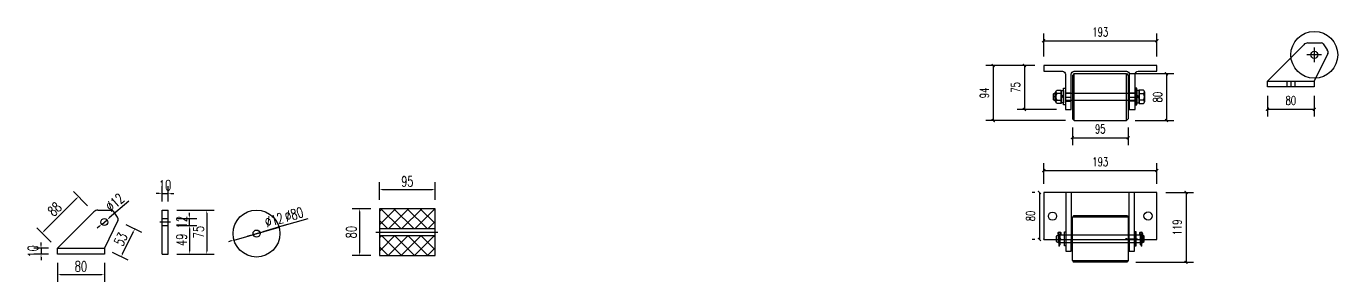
# Model space of a CAD drawing. Header units: millimetres. Extents: x -1546798 to -962116, y 1297493 to 1531173.
# Drawn here: x -1267263 to -1265027, y 1322378 to 1322814 of the extents above; entities that cross this region are included whole.
import ezdxf

# ---------------------------------------------------------------- set-up
doc = ezdxf.new("R2010")
doc.units = ezdxf.units.MM
doc.header["$LTSCALE"] = 10
doc.linetypes.add('ACAD_ISO03W100', pattern=[30, 12, -18])
doc.linetypes.add('CENTER2', pattern=[28.575, 19.05, -3.175, 3.175, -3.175])
doc.layers.get('0').update_dxf_attribs({"linetype": 'CONTINUOUS'})
doc.layers.get('DEFPOINTS').update_dxf_attribs({"linetype": 'CONTINUOUS'})
for name, color, linetype in [('00-HATCH(填充)', 250, 'CONTINUOUS'), ('PUB_DIM', 3, 'CONTINUOUS'), ('填充', 8, 'CONTINUOUS')]:
    doc.layers.add(name, color=color, linetype=linetype)
doc.styles.add('DIM_FONT', font='SIMPLEX', dxfattribs={"width": 0.7, "bigfont": 'GBCBIG'})
doc.styles.add('STANDARD_T3', font='simplex.shx', dxfattribs={"width": 0.7, "bigfont": 'gbcbig.shx'})
doc.dimstyles.new('DIMN5', dxfattribs={"dimscale": 0.05, "dimtxt": 300, "dimasz": 100, "dimexe": 250, "dimexo": 300, "dimgap": 150, "dimtad": 1, "dimdec": 0, "dimzin": 0, "dimdsep": 46, "dimtxsty": 'DIM_FONT', "dimblk": 'ARCHTICK', "dimcen": 0.09, "dimclrt": 7, "dimazin": 0, "dimtfac": 1, "dimtdec": 0, "dimtix": 1, "dimtmove": 0, "dimatfit": 3, "dimldrblk": 'ARCHTICK', "dimfxl": 1, "dimtolj": 1, "dimtzin": 0, "dimarcsym": 0})
doc.dimstyles.new('W&&5', dxfattribs={"dimtxt": 17.5, "dimasz": 5, "dimexe": 12.5, "dimexo": 15, "dimgap": 5, "dimtad": 1, "dimdec": 0, "dimzin": 0, "dimdsep": 46, "dimtxsty": 'STANDARD_T3', "dimcen": 0.09, "dimclrd": 1, "dimclre": 1, "dimclrt": 7, "dimazin": 2, "dimtfac": 1, "dimtdec": 0, "dimtix": 1, "dimtmove": 2, "dimatfit": 3, "dimfxl": 100, "dimtolj": 1, "dimtzin": 0, "dimarcsym": 0})

# ---------------------------------------------------------------- blocks, each defined once
blk = doc.blocks.new('*D387')
at = {"color": 1, "lineweight": -2, "transparency": 16777216}
for p, q in [((-1266660.6, 1322517.8), (-1266660.6, 1322548)), ((-1266565.6, 1322517.8), (-1266565.6, 1322548)), ((-1266655.6, 1322535.5), (-1266570.6, 1322535.5))]:
    blk.add_line(p, q, dxfattribs=at)
at = {"color": 1, "transparency": 16777216}
for points in [[(-1266655.6, 1322536.4), (-1266655.6, 1322534.7), (-1266660.6, 1322535.5)], [(-1266570.6, 1322536.4), (-1266570.6, 1322534.7), (-1266565.6, 1322535.5)]]:
    blk.add_solid(points, dxfattribs=at)
at = {"layer": 'DEFPOINTS', "color": 0, "transparency": 16777216}
for p in [(-1266565.6, 1322535.5), (-1266660.6, 1322502.8), (-1266565.6, 1322502.8)]:
    blk.add_point(p, dxfattribs=at)
at = {"color": 7, "transparency": 16777216, "insert": (-1266613.1, 1322549.3), "char_height": 17.5, "attachment_point": 5, "style": 'STANDARD_T3'}
blk.add_mtext('\\A1;95', dxfattribs=at)
blk = doc.blocks.new('*D388')
at = {"color": 1, "lineweight": -2, "transparency": 16777216}
for p, q in [((-1266675.6, 1322502.8), (-1266707.4, 1322502.8)), ((-1266694.9, 1322497.8), (-1266694.9, 1322427.8)), ((-1266675.6, 1322422.8), (-1266707.4, 1322422.8))]:
    blk.add_line(p, q, dxfattribs=at)
at = {"color": 1, "transparency": 16777216}
for points in [[(-1266695.7, 1322497.8), (-1266694, 1322497.8), (-1266694.9, 1322502.8)], [(-1266695.7, 1322427.8), (-1266694, 1322427.8), (-1266694.9, 1322422.8)]]:
    blk.add_solid(points, dxfattribs=at)
at = {"layer": 'DEFPOINTS', "color": 0, "transparency": 16777216}
for p in [(-1266660.6, 1322502.8), (-1266694.9, 1322422.8), (-1266660.6, 1322422.8)]:
    blk.add_point(p, dxfattribs=at)
at = {"color": 7, "transparency": 16777216, "insert": (-1266708.6, 1322462.8), "char_height": 17.5, "attachment_point": 5, "rotation": 90, "style": 'STANDARD_T3'}
blk.add_mtext('\\A1;80', dxfattribs=at)
blk = doc.blocks.new('*D389')
at = {"color": 1, "lineweight": -2, "transparency": 16777216}
for p, q in [((-1267224.6, 1322435.2), (-1267250.1, 1322435.2)), ((-1267237.6, 1322440.2), (-1267237.6, 1322445.2)), ((-1267237.6, 1322435.2), (-1267237.6, 1322425.2)), ((-1267224.6, 1322425.2), (-1267250.1, 1322425.2)), ((-1267237.6, 1322420.2), (-1267237.6, 1322415.2))]:
    blk.add_line(p, q, dxfattribs=at)
at = {"color": 1, "transparency": 16777216}
for points in [[(-1267238.4, 1322440.2), (-1267236.8, 1322440.2), (-1267237.6, 1322435.2)], [(-1267238.4, 1322420.2), (-1267236.8, 1322420.2), (-1267237.6, 1322425.2)]]:
    blk.add_solid(points, dxfattribs=at)
at = {"layer": 'DEFPOINTS', "color": 0, "transparency": 16777216}
for p in [(-1267209.6, 1322435.2), (-1267237.6, 1322425.2), (-1267209.6, 1322425.2)]:
    blk.add_point(p, dxfattribs=at)
at = {"color": 7, "transparency": 16777216, "insert": (-1267251.3, 1322430.2), "char_height": 17.5, "attachment_point": 5, "rotation": 90, "style": 'STANDARD_T3'}
blk.add_mtext('\\A1;10', dxfattribs=at)
blk = doc.blocks.new('*D390')
at = {"color": 1, "lineweight": -2, "transparency": 16777216}
for p, q in [((-1267209.6, 1322410.2), (-1267209.6, 1322378.1)), ((-1267204.6, 1322390.6), (-1267134.6, 1322390.6)), ((-1267129.6, 1322410.2), (-1267129.6, 1322378.1))]:
    blk.add_line(p, q, dxfattribs=at)
at = {"color": 1, "transparency": 16777216}
for points in [[(-1267204.6, 1322391.5), (-1267204.6, 1322389.8), (-1267209.6, 1322390.6)], [(-1267134.6, 1322391.5), (-1267134.6, 1322389.8), (-1267129.6, 1322390.6)]]:
    blk.add_solid(points, dxfattribs=at)
at = {"layer": 'DEFPOINTS', "color": 0, "transparency": 16777216}
for p in [(-1267209.6, 1322425.2), (-1267129.6, 1322425.2), (-1267129.6, 1322390.6)]:
    blk.add_point(p, dxfattribs=at)
at = {"color": 7, "transparency": 16777216, "insert": (-1267169.6, 1322404.4), "char_height": 17.5, "attachment_point": 5, "style": 'STANDARD_T3'}
blk.add_mtext('\\A1;80', dxfattribs=at)
blk = doc.blocks.new('*D391')
at = {"color": 1, "lineweight": -2, "transparency": 16777216}
for p, q in [((-1267158.1, 1322507.9), (-1267182.5, 1322532.3)), ((-1267232.2, 1322464.9), (-1267177.2, 1322519.9)), ((-1267220.2, 1322445.8), (-1267244.6, 1322470.2))]:
    blk.add_line(p, q, dxfattribs=at)
at = {"color": 1, "transparency": 16777216}
for points in [[(-1267177.8, 1322520.5), (-1267176.6, 1322519.3), (-1267173.7, 1322523.4)], [(-1267232.8, 1322465.5), (-1267231.6, 1322464.3), (-1267235.8, 1322461.4)]]:
    blk.add_solid(points, dxfattribs=at)
at = {"layer": 'DEFPOINTS', "color": 0, "transparency": 16777216}
for p in [(-1267173.7, 1322523.4), (-1267147.5, 1322497.3), (-1267209.6, 1322435.2)]:
    blk.add_point(p, dxfattribs=at)
at = {"color": 7, "transparency": 16777216, "insert": (-1267214.5, 1322502.1), "char_height": 17.5, "attachment_point": 5, "rotation": 45, "style": 'STANDARD_T3'}
blk.add_mtext('\\A1;88', dxfattribs=at)
blk = doc.blocks.new('*D392')
at = {"color": 1, "lineweight": -2, "transparency": 16777216}
for p, q in [((-1266782.8, 1322485.7), (-1266826.9, 1322472.9)), ((-1266908.6, 1322449.3), (-1266831.7, 1322471.5)), ((-1266913.4, 1322447.9), (-1266918.2, 1322446.5))]:
    blk.add_line(p, q, dxfattribs=at)
at = {"color": 1, "transparency": 16777216}
for points in [[(-1266827.2, 1322473.7), (-1266826.7, 1322472.1), (-1266831.7, 1322471.5)], [(-1266913.6, 1322448.7), (-1266913.2, 1322447.1), (-1266908.6, 1322449.3)]]:
    blk.add_solid(points, dxfattribs=at)
at = {"layer": 'DEFPOINTS', "color": 0, "transparency": 16777216}
for p in [(-1266831.7, 1322471.5), (-1266908.6, 1322449.3)]:
    blk.add_point(p, dxfattribs=at)
at = {"color": 7, "transparency": 16777216, "insert": (-1266806.3, 1322493.2), "char_height": 17.5, "attachment_point": 5, "rotation": 16.1522, "style": 'STANDARD_T3'}
blk.add_mtext('\\A1;∅80', dxfattribs=at)
blk = doc.blocks.new('*D393')
at = {"color": 1, "lineweight": -2, "transparency": 16777216}
for p, q in [((-1266880.7, 1322457.3), (-1266885.5, 1322455.9)), ((-1266875.9, 1322458.7), (-1266864.4, 1322462.1)), ((-1266817.7, 1322475.6), (-1266859.6, 1322463.4))]:
    blk.add_line(p, q, dxfattribs=at)
at = {"color": 1, "transparency": 16777216}
for points in [[(-1266881, 1322458.1), (-1266880.5, 1322456.5), (-1266875.9, 1322458.7)], [(-1266859.8, 1322464.2), (-1266859.4, 1322462.6), (-1266864.4, 1322462.1)]]:
    blk.add_solid(points, dxfattribs=at)
at = {"layer": 'DEFPOINTS', "color": 0, "transparency": 16777216}
for p in [(-1266875.9, 1322458.7), (-1266864.4, 1322462.1)]:
    blk.add_point(p, dxfattribs=at)
at = {"color": 7, "transparency": 16777216, "insert": (-1266840.1, 1322483.4), "char_height": 17.5, "attachment_point": 5, "rotation": 16.1522, "style": 'STANDARD_T3'}
blk.add_mtext('\\A1;∅12', dxfattribs=at)
blk = doc.blocks.new('*D394')
at = {"color": 1, "lineweight": -2, "transparency": 16777216}
for p, q in [((-1267098.5, 1322425.6), (-1267079.8, 1322463.9)), ((-1267093.1, 1322475.9), (-1267066.4, 1322462.9)), ((-1267116.1, 1322428.6), (-1267089.5, 1322415.6))]:
    blk.add_line(p, q, dxfattribs=at)
at = {"color": 1, "transparency": 16777216}
for points in [[(-1267080.6, 1322464.3), (-1267079.1, 1322463.6), (-1267077.6, 1322468.4)], [(-1267099.3, 1322426), (-1267097.8, 1322425.2), (-1267100.7, 1322421.1)]]:
    blk.add_solid(points, dxfattribs=at)
at = {"layer": 'DEFPOINTS', "color": 0, "transparency": 16777216}
for p in [(-1267106.5, 1322482.5), (-1267077.6, 1322468.4), (-1267129.6, 1322435.2)]:
    blk.add_point(p, dxfattribs=at)
at = {"color": 7, "transparency": 16777216, "insert": (-1267101.5, 1322450.8), "char_height": 17.5, "attachment_point": 5, "rotation": 64, "style": 'STANDARD_T3'}
blk.add_mtext('\\A1;53', dxfattribs=at)
blk = doc.blocks.new('*D395')
at = {"color": 1, "lineweight": -2, "transparency": 16777216}
for p, q in [((-1267088.1, 1322515.4), (-1267121.2, 1322487.1)), ((-1267134.2, 1322476.1), (-1267125, 1322483.9)), ((-1267138, 1322472.9), (-1267141.8, 1322469.6))]:
    blk.add_line(p, q, dxfattribs=at)
at = {"color": 1, "transparency": 16777216}
for points in [[(-1267121.8, 1322487.8), (-1267120.7, 1322486.5), (-1267125, 1322483.9)], [(-1267138.5, 1322473.5), (-1267137.4, 1322472.2), (-1267134.2, 1322476.1)]]:
    blk.add_solid(points, dxfattribs=at)
at = {"layer": 'DEFPOINTS', "color": 0, "transparency": 16777216}
for p in [(-1267125, 1322483.9), (-1267134.2, 1322476.1)]:
    blk.add_point(p, dxfattribs=at)
at = {"color": 7, "transparency": 16777216, "insert": (-1267111.7, 1322513.4), "char_height": 17.5, "attachment_point": 5, "rotation": 40.4405, "style": 'STANDARD_T3'}
blk.add_mtext('\\A1;∅12', dxfattribs=at)
blk = doc.blocks.new('*D396')
at = {"color": 1, "lineweight": -2, "transparency": 16777216}
for p, q in [((-1267036.1, 1322528.9), (-1267041.1, 1322528.9)), ((-1267031.1, 1322515.2), (-1267031.1, 1322541.4)), ((-1267031.1, 1322528.9), (-1267021.1, 1322528.9)), ((-1267021.1, 1322515.2), (-1267021.1, 1322541.4)), ((-1267016.1, 1322528.9), (-1267011.1, 1322528.9))]:
    blk.add_line(p, q, dxfattribs=at)
at = {"color": 1, "transparency": 16777216}
for points in [[(-1267036.1, 1322529.8), (-1267036.1, 1322528.1), (-1267031.1, 1322528.9)], [(-1267016.1, 1322529.8), (-1267016.1, 1322528.1), (-1267021.1, 1322528.9)]]:
    blk.add_solid(points, dxfattribs=at)
at = {"layer": 'DEFPOINTS', "color": 0, "transparency": 16777216}
for p in [(-1267021.1, 1322528.9), (-1267031.1, 1322500.2), (-1267021.1, 1322500.2)]:
    blk.add_point(p, dxfattribs=at)
at = {"color": 7, "transparency": 16777216, "insert": (-1267026.1, 1322542.7), "char_height": 17.5, "attachment_point": 5, "style": 'STANDARD_T3'}
blk.add_mtext('\\A1;10', dxfattribs=at)
blk = doc.blocks.new('*D397')
at = {"color": 1, "lineweight": -2, "transparency": 16777216}
for p, q in [((-1267006.1, 1322500.2), (-1266942.5, 1322500.2)), ((-1266955, 1322495.2), (-1266955, 1322430.2)), ((-1267006.1, 1322425.2), (-1266942.5, 1322425.2))]:
    blk.add_line(p, q, dxfattribs=at)
at = {"color": 1, "transparency": 16777216}
for points in [[(-1266955.9, 1322495.2), (-1266954.2, 1322495.2), (-1266955, 1322500.2)], [(-1266955.9, 1322430.2), (-1266954.2, 1322430.2), (-1266955, 1322425.2)]]:
    blk.add_solid(points, dxfattribs=at)
at = {"layer": 'DEFPOINTS', "color": 0, "transparency": 16777216}
for p in [(-1267021.1, 1322500.2), (-1267021.1, 1322425.2), (-1266955, 1322425.2)]:
    blk.add_point(p, dxfattribs=at)
at = {"color": 7, "transparency": 16777216, "insert": (-1266968.8, 1322462.7), "char_height": 17.5, "attachment_point": 5, "rotation": 90, "style": 'STANDARD_T3'}
blk.add_mtext('\\A1;75', dxfattribs=at)
blk = doc.blocks.new('*D398')
at = {"color": 1, "lineweight": -2, "transparency": 16777216}
for p, q in [((-1267006.1, 1322474), (-1266971.8, 1322474)), ((-1266984.3, 1322469), (-1266984.3, 1322430.2)), ((-1267006.1, 1322425.2), (-1266971.8, 1322425.2))]:
    blk.add_line(p, q, dxfattribs=at)
at = {"color": 1, "transparency": 16777216}
for points in [[(-1266985.1, 1322469), (-1266983.5, 1322469), (-1266984.3, 1322474)], [(-1266985.1, 1322430.2), (-1266983.5, 1322430.2), (-1266984.3, 1322425.2)]]:
    blk.add_solid(points, dxfattribs=at)
at = {"layer": 'DEFPOINTS', "color": 0, "transparency": 16777216}
for p in [(-1267021.1, 1322474), (-1267021.1, 1322425.2), (-1266984.3, 1322425.2)]:
    blk.add_point(p, dxfattribs=at)
at = {"color": 7, "transparency": 16777216, "insert": (-1266998, 1322449.6), "char_height": 17.5, "attachment_point": 5, "rotation": 90, "style": 'STANDARD_T3'}
blk.add_mtext('\\A1;49', dxfattribs=at)
blk = doc.blocks.new('*D399')
at = {"color": 1, "lineweight": -2, "transparency": 16777216}
for p, q in [((-1267006.1, 1322486), (-1266971.8, 1322486)), ((-1266984.3, 1322491), (-1266984.3, 1322496)), ((-1266984.3, 1322474), (-1266984.3, 1322486)), ((-1267006.1, 1322474), (-1266971.8, 1322474)), ((-1266984.3, 1322469), (-1266984.3, 1322464))]:
    blk.add_line(p, q, dxfattribs=at)
at = {"color": 1, "transparency": 16777216}
for points in [[(-1266985.1, 1322491), (-1266983.5, 1322491), (-1266984.3, 1322486)], [(-1266985.1, 1322469), (-1266983.5, 1322469), (-1266984.3, 1322474)]]:
    blk.add_solid(points, dxfattribs=at)
at = {"layer": 'DEFPOINTS', "color": 0, "transparency": 16777216}
for p in [(-1267021.1, 1322486), (-1266984.3, 1322486), (-1267021.1, 1322474)]:
    blk.add_point(p, dxfattribs=at)
at = {"color": 7, "transparency": 16777216, "insert": (-1266998, 1322480), "char_height": 17.5, "attachment_point": 5, "rotation": 90, "style": 'STANDARD_T3'}
blk.add_mtext('\\A1;12', dxfattribs=at)
blk = doc.blocks.new('_ARCHTICK')
at = {"color": 0, "linetype": 'ByBlock', "const_width": 0.4}
blk.add_lwpolyline([(-0.5, -0.5), (0.5, 0.5)], dxfattribs=at)
blk = doc.blocks.new('*D400')
at = {"layer": 'DEFPOINTS', "color": 0, "transparency": 16777216}
for p in [(-1265146.8, 1322710.4), (-1265066.8, 1322710.4), (-1265066.8, 1322672.4)]:
    blk.add_point(p, dxfattribs=at)
at = {"layer": 'PUB_DIM', "color": 0, "lineweight": -2, "transparency": 16777216}
for p, q in [((-1265146.8, 1322695.4), (-1265146.8, 1322659.9)), ((-1265066.8, 1322695.4), (-1265066.8, 1322659.9)), ((-1265146.8, 1322672.4), (-1265066.8, 1322672.4))]:
    blk.add_line(p, q, dxfattribs=at)
at = {"layer": 'PUB_DIM', "color": 0, "lineweight": -2, "transparency": 16777216, "xscale": 5, "yscale": 5, "zscale": 5, "rotation": 180}
blk.add_blockref('_ARCHTICK', (-1265146.8, 1322672.4), dxfattribs=at)
at = {"layer": 'PUB_DIM', "color": 0, "lineweight": -2, "transparency": 16777216, "xscale": 5, "yscale": 5, "zscale": 5}
blk.add_blockref('_ARCHTICK', (-1265066.8, 1322672.4), dxfattribs=at)
at = {"layer": 'PUB_DIM', "color": 7, "transparency": 16777216, "insert": (-1265106.8, 1322687.4), "char_height": 15, "attachment_point": 5, "style": 'DIM_FONT'}
blk.add_mtext('\\A1;80', dxfattribs=at)
blk = doc.blocks.new('*D401')
at = {"layer": 'DEFPOINTS', "color": 0, "transparency": 16777216}
for p in [(-1265335.2, 1322789.2), (-1265528.2, 1322747.1), (-1265335.2, 1322747.1)]:
    blk.add_point(p, dxfattribs=at)
at = {"layer": 'PUB_DIM', "color": 0, "lineweight": -2, "transparency": 16777216}
for p, q in [((-1265528.2, 1322762.1), (-1265528.2, 1322801.7)), ((-1265335.2, 1322762.1), (-1265335.2, 1322801.7)), ((-1265528.2, 1322789.2), (-1265335.2, 1322789.2))]:
    blk.add_line(p, q, dxfattribs=at)
at = {"layer": 'PUB_DIM', "color": 0, "lineweight": -2, "transparency": 16777216, "xscale": 5, "yscale": 5, "zscale": 5, "rotation": 180}
blk.add_blockref('_ARCHTICK', (-1265528.2, 1322789.2), dxfattribs=at)
at = {"layer": 'PUB_DIM', "color": 0, "lineweight": -2, "transparency": 16777216, "xscale": 5, "yscale": 5, "zscale": 5}
blk.add_blockref('_ARCHTICK', (-1265335.2, 1322789.2), dxfattribs=at)
at = {"layer": 'PUB_DIM', "color": 7, "transparency": 16777216, "insert": (-1265431.7, 1322804.2), "char_height": 15, "attachment_point": 5, "style": 'DIM_FONT'}
blk.add_mtext('\\A1;193', dxfattribs=at)
blk = doc.blocks.new('*D402')
at = {"layer": 'DEFPOINTS', "color": 0, "transparency": 16777216}
for p in [(-1265528.2, 1322747.1), (-1265561, 1322672.1), (-1265491.2, 1322672.1)]:
    blk.add_point(p, dxfattribs=at)
at = {"layer": 'PUB_DIM', "color": 0, "lineweight": -2, "transparency": 16777216}
for p, q in [((-1265543.2, 1322747.1), (-1265573.5, 1322747.1)), ((-1265561, 1322747.1), (-1265561, 1322672.1)), ((-1265506.2, 1322672.1), (-1265573.5, 1322672.1))]:
    blk.add_line(p, q, dxfattribs=at)
at = {"layer": 'PUB_DIM', "color": 0, "lineweight": -2, "transparency": 16777216, "xscale": 5, "yscale": 5, "zscale": 5}
for p, rotation in [((-1265561, 1322747.1), 90), ((-1265561, 1322672.1), 270)]:
    blk.add_blockref('_ARCHTICK', p, dxfattribs=dict(at, rotation=rotation))
at = {"layer": 'PUB_DIM', "color": 7, "transparency": 16777216, "insert": (-1265576, 1322709.6), "char_height": 15, "attachment_point": 5, "rotation": 90, "style": 'DIM_FONT'}
blk.add_mtext('\\A1;75', dxfattribs=at)
blk = doc.blocks.new('*D341')
at = {"layer": 'DEFPOINTS', "color": 0, "transparency": 16777216}
for p in [(-1265397.8, 1322733.1), (-1265387.2, 1322653.1), (-1265318.9, 1322653.1)]:
    blk.add_point(p, dxfattribs=at)
at = {"layer": 'PUB_DIM', "color": 0, "lineweight": -2, "transparency": 16777216}
for p, q in [((-1265382.8, 1322733.1), (-1265306.4, 1322733.1)), ((-1265318.9, 1322733.1), (-1265318.9, 1322653.1)), ((-1265372.2, 1322653.1), (-1265306.4, 1322653.1))]:
    blk.add_line(p, q, dxfattribs=at)
at = {"layer": 'PUB_DIM', "color": 0, "lineweight": -2, "transparency": 16777216, "xscale": 5, "yscale": 5, "zscale": 5}
for p, rotation in [((-1265318.9, 1322733.1), 90), ((-1265318.9, 1322653.1), 270)]:
    blk.add_blockref('_ARCHTICK', p, dxfattribs=dict(at, rotation=rotation))
at = {"layer": 'PUB_DIM', "color": 7, "transparency": 16777216, "insert": (-1265333.9, 1322693.1), "char_height": 15, "attachment_point": 5, "rotation": 90, "style": 'DIM_FONT'}
blk.add_mtext('\\A1;80', dxfattribs=at)
blk = doc.blocks.new('*D403')
at = {"layer": 'DEFPOINTS', "color": 0, "transparency": 16777216}
for p in [(-1265528.2, 1322747.1), (-1265614.3, 1322653.1), (-1265476.2, 1322653.1)]:
    blk.add_point(p, dxfattribs=at)
at = {"layer": 'PUB_DIM', "color": 0, "lineweight": -2, "transparency": 16777216}
for p, q in [((-1265543.2, 1322747.1), (-1265626.8, 1322747.1)), ((-1265614.3, 1322747.1), (-1265614.3, 1322653.1)), ((-1265491.2, 1322653.1), (-1265626.8, 1322653.1))]:
    blk.add_line(p, q, dxfattribs=at)
at = {"layer": 'PUB_DIM', "color": 0, "lineweight": -2, "transparency": 16777216, "xscale": 5, "yscale": 5, "zscale": 5}
for p, rotation in [((-1265614.3, 1322747.1), 90), ((-1265614.3, 1322653.1), 270)]:
    blk.add_blockref('_ARCHTICK', p, dxfattribs=dict(at, rotation=rotation))
at = {"layer": 'PUB_DIM', "color": 7, "transparency": 16777216, "insert": (-1265629.3, 1322700.1), "char_height": 15, "attachment_point": 5, "rotation": 90, "style": 'DIM_FONT'}
blk.add_mtext('\\A1;94', dxfattribs=at)
blk = doc.blocks.new('*D404')
at = {"layer": 'DEFPOINTS', "color": 0, "transparency": 16777216}
for p in [(-1265479.2, 1322656.1), (-1265384.2, 1322656.1), (-1265384.2, 1322623.8)]:
    blk.add_point(p, dxfattribs=at)
at = {"layer": 'PUB_DIM', "color": 0, "lineweight": -2, "transparency": 16777216}
for p, q in [((-1265479.2, 1322641.1), (-1265479.2, 1322611.3)), ((-1265384.2, 1322641.1), (-1265384.2, 1322611.3)), ((-1265479.2, 1322623.8), (-1265384.2, 1322623.8))]:
    blk.add_line(p, q, dxfattribs=at)
at = {"layer": 'PUB_DIM', "color": 0, "lineweight": -2, "transparency": 16777216, "xscale": 5, "yscale": 5, "zscale": 5, "rotation": 180}
blk.add_blockref('_ARCHTICK', (-1265479.2, 1322623.8), dxfattribs=at)
at = {"layer": 'PUB_DIM', "color": 0, "lineweight": -2, "transparency": 16777216, "xscale": 5, "yscale": 5, "zscale": 5}
blk.add_blockref('_ARCHTICK', (-1265384.2, 1322623.8), dxfattribs=at)
at = {"layer": 'PUB_DIM', "color": 7, "transparency": 16777216, "insert": (-1265431.7, 1322638.8), "char_height": 15, "attachment_point": 5, "style": 'DIM_FONT'}
blk.add_mtext('\\A1;95', dxfattribs=at)
blk = doc.blocks.new('*U314')
blk.add_lwpolyline([(-12, 0), (-12, 2.5), (12, 2.5), (12, 0)], close=True)
blk = doc.blocks.new('*U311')
at = {"color": 8, "linetype": 'Continuous', "lineweight": 15}
for p, q in [((-1, 1.9), (-2.1, 1)), ((0, 1.4), (0, -1.4)), ((-1, -1.9), (-2.1, -1))]:
    blk.add_line(p, q, dxfattribs=at)
at = {"color": 7, "linetype": 'Continuous', "lineweight": 15}
for p, q in [((16, 1.4), (0, 1.4)), ((0, 0), (18.5, 0)), ((16, 1.4), (16, 0)), ((18.5, -1.4), (18.5, 0)), ((0, -1.4), (18.5, -1.4))]:
    blk.add_line(p, q, dxfattribs=at)
for centre, radius, start, end in [((-3.2, 0), 2.9, 41.3178, 318.6822), ((-3.2, 0), 1.45, 41.3178, 318.6822), ((0, 2.8), 2.82, 221.3178, 270), ((0, -2.8), 2.82, 90, 138.6822), ((0, 2.8), 1.37, 221.3178, 270), ((0, -2.8), 1.37, 90, 138.6822)]:
    blk.add_arc(centre, radius, start, end, dxfattribs=at)
blk = doc.blocks.new('无头销轴_B型_D12X150')
at = {"color": 0}
for p, q in [((-72, 6), (-72, -6)), ((72, 6), (72, -6))]:
    blk.add_line(p, q, dxfattribs=at)
blk.add_lwpolyline([(-75, 4.3), (-75, -4.3), (-72, -6), (72, -6), (75, -4.3), (75, 4.3), (72, 6), (-72, 6)], close=True, dxfattribs=at)
for centre in [(-69.5, 0), (69.5, 0)]:
    blk.add_circle(centre, 1.6, dxfattribs=at)
blk = doc.blocks.new('*U315')
blk.add_lwpolyline([(-12, 0), (-12, 2.5), (12, 2.5), (12, 0)], close=True)
blk = doc.blocks.new('*D406')
at = {"layer": 'DEFPOINTS', "color": 0, "transparency": 16777216}
for p in [(-1265335.2, 1322567.8), (-1265528.2, 1322530.4), (-1265335.2, 1322530.4)]:
    blk.add_point(p, dxfattribs=at)
at = {"layer": 'PUB_DIM', "color": 0, "lineweight": -2, "transparency": 16777216}
for p, q in [((-1265528.2, 1322545.4), (-1265528.2, 1322580.3)), ((-1265528.2, 1322567.8), (-1265335.2, 1322567.8)), ((-1265335.2, 1322545.4), (-1265335.2, 1322580.3))]:
    blk.add_line(p, q, dxfattribs=at)
at = {"layer": 'PUB_DIM', "color": 0, "lineweight": -2, "transparency": 16777216, "xscale": 5, "yscale": 5, "zscale": 5, "rotation": 180}
blk.add_blockref('_ARCHTICK', (-1265528.2, 1322567.8), dxfattribs=at)
at = {"layer": 'PUB_DIM', "color": 0, "lineweight": -2, "transparency": 16777216, "xscale": 5, "yscale": 5, "zscale": 5}
blk.add_blockref('_ARCHTICK', (-1265335.2, 1322567.8), dxfattribs=at)
at = {"layer": 'PUB_DIM', "color": 7, "transparency": 16777216, "insert": (-1265431.7, 1322582.8), "char_height": 15, "attachment_point": 5, "style": 'DIM_FONT'}
blk.add_mtext('\\A1;193', dxfattribs=at)
blk = doc.blocks.new('*D407')
at = {"layer": 'DEFPOINTS', "color": 0, "transparency": 16777216}
for p in [(-1265528.2, 1322530.4), (-1265535.5, 1322450.4), (-1265528.2, 1322450.4)]:
    blk.add_point(p, dxfattribs=at)
at = {"layer": 'PUB_DIM', "color": 0, "lineweight": -2, "transparency": 16777216}
for p, q in [((-1265543.2, 1322530.4), (-1265548, 1322530.4)), ((-1265535.5, 1322530.4), (-1265535.5, 1322450.4)), ((-1265543.2, 1322450.4), (-1265548, 1322450.4))]:
    blk.add_line(p, q, dxfattribs=at)
at = {"layer": 'PUB_DIM', "color": 0, "lineweight": -2, "transparency": 16777216, "xscale": 5, "yscale": 5, "zscale": 5}
for p, rotation in [((-1265535.5, 1322530.4), 90), ((-1265535.5, 1322450.4), 270)]:
    blk.add_blockref('_ARCHTICK', p, dxfattribs=dict(at, rotation=rotation))
at = {"layer": 'PUB_DIM', "color": 7, "transparency": 16777216, "insert": (-1265550.5, 1322490.4), "char_height": 15, "attachment_point": 5, "rotation": 90, "style": 'DIM_FONT'}
blk.add_mtext('\\A1;80', dxfattribs=at)
blk = doc.blocks.new('*D408')
at = {"layer": 'DEFPOINTS', "color": 0, "transparency": 16777216}
for p in [(-1265335.2, 1322530.4), (-1265386.2, 1322411.4), (-1265285.5, 1322411.4)]:
    blk.add_point(p, dxfattribs=at)
at = {"layer": 'PUB_DIM', "color": 0, "lineweight": -2, "transparency": 16777216}
for p, q in [((-1265320.2, 1322530.4), (-1265273, 1322530.4)), ((-1265285.5, 1322530.4), (-1265285.5, 1322411.4)), ((-1265371.2, 1322411.4), (-1265273, 1322411.4))]:
    blk.add_line(p, q, dxfattribs=at)
at = {"layer": 'PUB_DIM', "color": 0, "lineweight": -2, "transparency": 16777216, "xscale": 5, "yscale": 5, "zscale": 5}
for p, rotation in [((-1265285.5, 1322530.4), 90), ((-1265285.5, 1322411.4), 270)]:
    blk.add_blockref('_ARCHTICK', p, dxfattribs=dict(at, rotation=rotation))
at = {"layer": 'PUB_DIM', "color": 7, "transparency": 16777216, "insert": (-1265300.5, 1322470.9), "char_height": 15, "attachment_point": 5, "rotation": 90, "style": 'DIM_FONT'}
blk.add_mtext('\\A1;119', dxfattribs=at)

msp = doc.modelspace()

# ---------------------------------------------------------------- hatches: boundary and pattern name
at = {"layer": '填充'}
h = msp.add_hatch(dxfattribs=at)
h.set_pattern_fill('ANSI37', color=256, scale=10)
h.set_pattern_definition([(45, (178389.652, 27582.258), (-11.22532015, 11.22532015), []), (135, (178389.652, 27582.258), (-11.22532015, -11.22532015), [])])
h.paths.add_polyline_path([(-1266660.6, 1322502.8), (-1266660.6, 1322468.8), (-1266565.6, 1322468.8), (-1266565.6, 1322502.8)])
h.paths.add_polyline_path([(-1266565.6, 1322422.8), (-1266565.6, 1322456.8), (-1266660.6, 1322456.8), (-1266660.6, 1322422.8)])

# ---------------------------------------------------------------- linework, layer by layer
for p, q in [((-1265476.2, 1322733.1), (-1265387.2, 1322733.1)), ((-1265498.2, 1322699.1), (-1265505.2, 1322699.1)), ((-1265505.2, 1322688.1), (-1265498.2, 1322688.1)), ((-1265494.2, 1322697), (-1265498.2, 1322693.6)), ((-1265494.2, 1322694.7), (-1265498.2, 1322691.3)), ((-1265369.2, 1322697), (-1265365.2, 1322693.6)), ((-1265369.2, 1322694.7), (-1265365.2, 1322691.3)), ((-1265365.2, 1322699.1), (-1265358.2, 1322699.1)), ((-1265358.2, 1322688.1), (-1265365.2, 1322688.1)), ((-1265356.2, 1322700.6), (-1265356.2, 1322686.6)), ((-1267209.6, 1322435.2), (-1267147.5, 1322497.3)), ((-1267106.5, 1322482.5), (-1267129.6, 1322435.2)), ((-1267114.7, 1322498.8), (-1267107.6, 1322488.3)), ((-1267017.1, 1322480), (-1267035.1, 1322480)), ((-1267031.1, 1322425.2), (-1267031.1, 1322500.2)), ((-1267031.1, 1322500.2), (-1267021.1, 1322500.2)), ((-1267031.1, 1322486), (-1267021.1, 1322486)), ((-1267021.1, 1322425.2), (-1267021.1, 1322500.2)), ((-1267031.1, 1322474), (-1267021.1, 1322474)), ((-1266666.6, 1322462.8), (-1266561, 1322462.8)), ((-1266660.6, 1322468.8), (-1266565.6, 1322468.8)), ((-1266660.6, 1322456.8), (-1266565.6, 1322456.8)), ((-1267031.1, 1322425.2), (-1267021.1, 1322425.2))]:
    msp.add_line(p, q)
at = {"color": 4}
for p, q in [((-1265507.2, 1322693.6), (-1265511.2, 1322693.6)), ((-1265510.2, 1322699.6), (-1265507.2, 1322699.6)), ((-1265507.2, 1322687.6), (-1265510.2, 1322687.6))]:
    msp.add_line(p, q, dxfattribs=at)
at = {"color": 1}
for p, q in [((-1265481.2, 1322700.1), (-1265491.2, 1322700.1)), ((-1265491.2, 1322686.1), (-1265481.2, 1322686.1)), ((-1265372.2, 1322700.1), (-1265382.2, 1322700.1)), ((-1265372.2, 1322686.1), (-1265382.2, 1322686.1))]:
    msp.add_line(p, q, dxfattribs=at)
at = {"color": 6, "linetype": 'ACAD_ISO03W100'}
for p, q in [((-1265372.2, 1322699.1), (-1265491.2, 1322699.1)), ((-1265372.2, 1322687.1), (-1265491.2, 1322687.1))]:
    msp.add_line(p, q, dxfattribs=at)
at = {"color": 2}
for p, q in [((-1265491.2, 1322693.1), (-1265481.2, 1322693.1)), ((-1265382.2, 1322693.1), (-1265372.2, 1322693.1))]:
    msp.add_line(p, q, dxfattribs=at)
at = {"color": 0}
for p, q in [((-1265335.2, 1322530.4), (-1265528.2, 1322530.4)), ((-1265528.2, 1322530.4), (-1265528.2, 1322450.4)), ((-1265490.2, 1322530.4), (-1265490.2, 1322450.4)), ((-1265481.2, 1322530.4), (-1265481.2, 1322450.4)), ((-1265382.2, 1322450.4), (-1265382.2, 1322530.4)), ((-1265373.2, 1322450.4), (-1265373.2, 1322530.4)), ((-1265335.2, 1322450.4), (-1265335.2, 1322530.4)), ((-1267140.5, 1322500.2), (-1267118.1, 1322500.2)), ((-1265476.7, 1322491.4), (-1265479.2, 1322488.4)), ((-1265479.2, 1322414.4), (-1265479.2, 1322488.4)), ((-1265384.2, 1322488.4), (-1265479.2, 1322488.4)), ((-1265476.7, 1322491.4), (-1265386.2, 1322491.4)), ((-1265386.2, 1322491.4), (-1265384.2, 1322488.4)), ((-1265384.2, 1322488.4), (-1265384.2, 1322414.4)), ((-1267209.6, 1322425.2), (-1267209.6, 1322435.2)), ((-1267209.6, 1322435.2), (-1267129.6, 1322435.2)), ((-1267129.6, 1322435.2), (-1267129.6, 1322425.2)), ((-1265528.2, 1322450.4), (-1265528.2, 1322451.4)), ((-1265528.2, 1322450.4), (-1265335.2, 1322450.4)), ((-1265490.2, 1322450.4), (-1265490.2, 1322430.4)), ((-1265481.2, 1322430.4), (-1265481.2, 1322450.4)), ((-1265386.7, 1322451.4), (-1265388.7, 1322451.4)), ((-1265382.2, 1322450.4), (-1265382.2, 1322430.4)), ((-1265373.2, 1322430.4), (-1265373.2, 1322450.4)), ((-1267129.6, 1322425.2), (-1267209.6, 1322425.2)), ((-1265490.2, 1322430.4), (-1265481.2, 1322430.4)), ((-1265479.2, 1322414.4), (-1265477.2, 1322411.4)), ((-1265479.2, 1322414.4), (-1265384.2, 1322414.4)), ((-1265386.2, 1322411.4), (-1265477.2, 1322411.4)), ((-1265384.2, 1322414.4), (-1265386.2, 1322411.4)), ((-1265382.2, 1322430.4), (-1265373.2, 1322430.4))]:
    msp.add_line(p, q, dxfattribs=at)
at = {"color": 0, "linetype": 'CENTER2', "ltscale": 0.5}
msp.add_line((-1265387.2, 1322451.4), (-1265368.2, 1322451.4), dxfattribs=at)
for points in [[(-1265476.2, 1322737.1), (-1265387.2, 1322737.1, -0.414214), (-1265382.2, 1322732.1), (-1265382.2, 1322672.1), (-1265372.2, 1322672.1), (-1265372.2, 1322732.1, -0.414214), (-1265367.2, 1322737.1), (-1265335.2, 1322737.1), (-1265335.2, 1322747.1), (-1265528.2, 1322747.1), (-1265528.2, 1322737.1), (-1265496.2, 1322737.1, -0.414214), (-1265491.2, 1322732.1), (-1265491.2, 1322672.1)], [(-1265491.2, 1322672.1), (-1265481.2, 1322672.1), (-1265481.2, 1322732.1, -0.414214), (-1265476.2, 1322737.1)]]:
    msp.add_lwpolyline(points, format="xyb")
for points in [[(-1265476.2, 1322653.1), (-1265476.2, 1322733.1), (-1265479.2, 1322730.1), (-1265479.2, 1322656.1), (-1265476.2, 1322653.1), (-1265387.2, 1322653.1)], [(-1265494.2, 1322680.1), (-1265494.2, 1322708.1), (-1265491.2, 1322708.1), (-1265491.2, 1322680.1), (-1265494.2, 1322680.1), (-1265494.2, 1322681.1)], [(-1265369.2, 1322680.1), (-1265369.2, 1322708.1), (-1265372.2, 1322708.1), (-1265372.2, 1322680.1), (-1265369.2, 1322680.1), (-1265369.2, 1322681.1)], [(-1265509.2, 1322700.6), (-1265507.2, 1322700.6), (-1265507.2, 1322686.6), (-1265509.2, 1322686.6)]]:
    msp.add_lwpolyline(points)
for points in [[(-1265384.2, 1322656.1), (-1265387.2, 1322653.1), (-1265387.2, 1322733.1), (-1265384.2, 1322730.1)], [(-1265507.2, 1322702.1), (-1265507.2, 1322699.1), (-1265507.2, 1322688.1), (-1265507.2, 1322685.1)], [(-1265356.2, 1322702.1), (-1265356.2, 1322699.1), (-1265356.2, 1322688.1), (-1265356.2, 1322685.1)], [(-1265511.2, 1322698.6), (-1265509.2, 1322700.6), (-1265509.2, 1322686.6), (-1265511.2, 1322688.6)], [(-1266660.6, 1322422.8), (-1266565.6, 1322422.8), (-1266565.6, 1322502.8), (-1266660.6, 1322502.8)]]:
    msp.add_lwpolyline(points, close=True)
for points in [[(-1265505.2, 1322705.1), (-1265498.2, 1322705.1), (-1265498.2, 1322704.1), (-1265494.2, 1322704.1), (-1265494.2, 1322683.1), (-1265498.2, 1322683.1), (-1265498.2, 1322704.1), (-1265498.2, 1322682.1), (-1265505.2, 1322682.1, -0.666667), (-1265505.2, 1322688.1, -0.363636), (-1265505.2, 1322699.1, -0.666667)], [(-1265358.2, 1322705.1), (-1265365.2, 1322705.1), (-1265365.2, 1322704.1), (-1265369.2, 1322704.1), (-1265369.2, 1322683.1), (-1265365.2, 1322683.1), (-1265365.2, 1322704.1), (-1265365.2, 1322682.1), (-1265358.2, 1322682.1, 0.666667), (-1265358.2, 1322688.1, 0.363636), (-1265358.2, 1322699.1, 0.666667)]]:
    msp.add_lwpolyline(points, format="xyb", close=True)
at = {"lineweight": -3}
msp.add_circle((-1265066.8, 1322765.2), 40, dxfattribs=at)
for centre, radius in [((-1266870.2, 1322460.4), 40), ((-1267129.6, 1322480), 6), ((-1266870.2, 1322460.4), 6)]:
    msp.add_circle(centre, radius)
at = {"color": 0}
for centre in [(-1265513.2, 1322490.1), (-1265350.2, 1322490.4)]:
    msp.add_circle(centre, 7, dxfattribs=at)
for centre, radius, start, end in [((-1267140.5, 1322490.2), 10, 90, 135), ((-1267118.1, 1322495.2), 5, 46.0565, 90), ((-1267111, 1322484.7), 5, 334, 46.0565)]:
    msp.add_arc(centre, radius, start, end)
at = {"layer": '00-HATCH(填充)', "color": 0, "lineweight": -3}
for p, q in [((-1265146.8, 1322720.4), (-1265084.7, 1322782.5)), ((-1265077.7, 1322785.4), (-1265055.3, 1322785.4)), ((-1265051.8, 1322784), (-1265044.8, 1322773.5)), ((-1265043.7, 1322767.7), (-1265066.8, 1322720.4)), ((-1265146.8, 1322710.4), (-1265146.8, 1322720.4)), ((-1265146.8, 1322720.4), (-1265066.8, 1322720.4)), ((-1265066.8, 1322710.4), (-1265146.8, 1322710.4)), ((-1265113.8, 1322720.4), (-1265113.8, 1322710.4)), ((-1265106.8, 1322720.4), (-1265106.8, 1322710.4)), ((-1265099.8, 1322720.4), (-1265099.8, 1322710.4)), ((-1265066.8, 1322720.4), (-1265066.8, 1322710.4))]:
    msp.add_line(p, q, dxfattribs=at)
at = {"layer": '00-HATCH(填充)', "color": 0, "lineweight": -3, "ltscale": 0.5}
for p, q in [((-1265066.8, 1322777.7), (-1265066.8, 1322752.7)), ((-1265054.3, 1322765.2), (-1265079.3, 1322765.2))]:
    msp.add_line(p, q, dxfattribs=at)
at = {"layer": '00-HATCH(填充)', "color": 0, "lineweight": -3}
msp.add_circle((-1265066.8, 1322765.2), 6, dxfattribs=at)
for centre, radius, start, end in [((-1265077.7, 1322775.4), 10, 90, 135), ((-1265055.3, 1322780.4), 5, 46.0565, 90), ((-1265048.2, 1322769.9), 5, 334, 46.0565)]:
    msp.add_arc(centre, radius, start, end, dxfattribs=at)

# ---------------------------------------------------------------- block references
at = {"color": 0}
msp.add_blockref('无头销轴_B型_D12X150', (-1265431.7, 1322451.4), dxfattribs=at)
for name, p, rotation in [('*U311', (-1265501.2, 1322457.4), 270), ('*U314', (-1265490.2, 1322451.4), 90)]:
    msp.add_blockref(name, p, dxfattribs=dict(at, rotation=rotation))
at = {"color": 0, "xscale": -1}
for name, p, rotation in [('*U315', (-1265373.2, 1322451.4), 270), ('*U311', (-1265362.2, 1322457.4), 90)]:
    msp.add_blockref(name, p, dxfattribs=dict(at, rotation=rotation))

# ---------------------------------------------------------------- dimensions: what is measured, and where the dimension line sits
for base, p1, p2, picture, middle in [((-1267021.1, 1322528.9), (-1267031.1, 1322500.2), (-1267021.1, 1322500.2), '*D396', (-1267026.1, 1322542.7)), ((-1266565.6, 1322535.5), (-1266660.6, 1322502.8), (-1266565.6, 1322502.8), '*D387', (-1266613.1, 1322549.3)), ((-1267129.6, 1322390.6), (-1267209.6, 1322425.2), (-1267129.6, 1322425.2), '*D390', (-1267169.6, 1322404.4))]:
    dim = msp.add_linear_dim(base=base, p1=p1, p2=p2, dimstyle='W&&5')
    dim.commit()
    dim.dimension.update_dxf_attribs({"geometry": picture, "text_midpoint": middle})
for p1, p2, distance, picture, middle in [((-1267209.6, 1322435.2), (-1267147.5, 1322497.3), 37, '*D391', (-1267214.5, 1322502.1)), ((-1267129.6, 1322435.2), (-1267106.5, 1322482.5), -32.2, '*D394', (-1267101.5, 1322450.8))]:
    dim = msp.add_aligned_dim(p1=p1, p2=p2, distance=distance, dimstyle='W&&5')
    dim.commit()
    dim.dimension.update_dxf_attribs({"geometry": picture, "text_midpoint": middle})
for p1, p2, picture, middle in [((-1267134.2, 1322476.1), (-1267125, 1322483.9), '*D395', (-1267111.7, 1322513.4)), ((-1266908.6, 1322449.3), (-1266831.7, 1322471.5), '*D392', (-1266806.3, 1322493.2)), ((-1266875.9, 1322458.7), (-1266864.4, 1322462.1), '*D393', (-1266840.1, 1322483.4))]:
    dim = msp.add_diameter_dim_2p(p1=p1, p2=p2, dimstyle='W&&5')
    dim.commit()
    dim.dimension.update_dxf_attribs({"geometry": picture, "text_midpoint": middle})
for base, p1, p2, picture, middle in [((-1266694.9, 1322422.8), (-1266660.6, 1322502.8), (-1266660.6, 1322422.8), '*D388', (-1266708.6, 1322462.8)), ((-1266955, 1322425.2), (-1267021.1, 1322500.2), (-1267021.1, 1322425.2), '*D397', (-1266968.8, 1322462.7)), ((-1266984.3, 1322486), (-1267021.1, 1322474), (-1267021.1, 1322486), '*D399', (-1266998, 1322480)), ((-1266984.3, 1322425.2), (-1267021.1, 1322474), (-1267021.1, 1322425.2), '*D398', (-1266998, 1322449.6)), ((-1267237.6, 1322425.2), (-1267209.6, 1322435.2), (-1267209.6, 1322425.2), '*D389', (-1267251.3, 1322430.2))]:
    dim = msp.add_linear_dim(base=base, p1=p1, p2=p2, angle=90, dimstyle='W&&5')
    dim.commit()
    dim.dimension.update_dxf_attribs({"geometry": picture, "text_midpoint": middle})
at = {"layer": 'PUB_DIM'}
for base, p1, p2, picture, middle in [((-1265335.2, 1322789.2), (-1265528.2, 1322747.1), (-1265335.2, 1322747.1), '*D401', (-1265431.7, 1322804.2)), ((-1265066.8, 1322672.4), (-1265146.8, 1322710.4), (-1265066.8, 1322710.4), '*D400', (-1265106.8, 1322687.4)), ((-1265384.2, 1322623.8), (-1265479.2, 1322656.1), (-1265384.2, 1322656.1), '*D404', (-1265431.7, 1322638.8)), ((-1265335.2, 1322567.8), (-1265528.2, 1322530.4), (-1265335.2, 1322530.4), '*D406', (-1265431.7, 1322582.8))]:
    dim = msp.add_linear_dim(base=base, p1=p1, p2=p2, dimstyle='DIMN5', dxfattribs=at)
    dim.commit()
    dim.dimension.update_dxf_attribs({"geometry": picture, "text_midpoint": middle})
for base, p1, p2, picture, middle in [((-1265614.3, 1322653.1), (-1265528.2, 1322747.1), (-1265476.2, 1322653.1), '*D403', (-1265629.3, 1322700.1)), ((-1265561, 1322672.1), (-1265528.2, 1322747.1), (-1265491.2, 1322672.1), '*D402', (-1265576, 1322709.6)), ((-1265318.9, 1322653.1), (-1265397.8, 1322733.1), (-1265387.2, 1322653.1), '*D341', (-1265333.9, 1322693.1)), ((-1265535.5, 1322450.4), (-1265528.2, 1322530.4), (-1265528.2, 1322450.4), '*D407', (-1265550.5, 1322490.4)), ((-1265285.5, 1322411.4), (-1265335.2, 1322530.4), (-1265386.2, 1322411.4), '*D408', (-1265300.5, 1322470.9))]:
    dim = msp.add_linear_dim(base=base, p1=p1, p2=p2, angle=270, dimstyle='DIMN5', dxfattribs=at)
    dim.commit()
    dim.dimension.update_dxf_attribs({"geometry": picture, "text_midpoint": middle})

doc.saveas('drawing.dxf')
